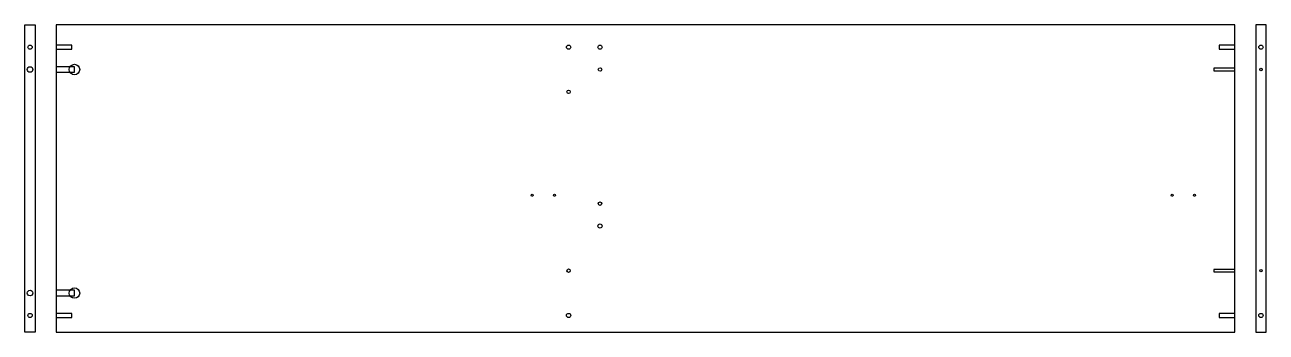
# Model space of a CAD drawing. Extents: x -45 to 1730, y 0 to 440.
import ezdxf

# ---------------------------------------------------------------- set-up
doc = ezdxf.new("R2010")
doc.units = 0
for name, color, linetype in [('FACE1', 7, 'CONTINUOUS'), ('FACE3', 7, 'CONTINUOUS'), ('LATOA', 7, 'CONTINUOUS'), ('LATOC', 7, 'CONTINUOUS'), ('LATOE10K50', 7, 'CONTINUOUS'), ('PANEL15K00', 7, 'CONTINUOUS'), ('VERTICA12K00', 7, 'CONTINUOUS'), ('VERTICA6K50', 7, 'CONTINUOUS')]:
    doc.layers.add(name, color=color, linetype=linetype)

msp = doc.modelspace()

# ---------------------------------------------------------------- linework, layer by layer
at = {"layer": 'FACE1', "color": 0}
msp.add_lwpolyline([(-30, 0), (-45, 0), (-45, 440), (-30, 440)], close=True, dxfattribs=at)
for centre, radius in [((-37.5, 408), 3), ((-37.5, 376), 4), ((-37.5, 56), 4), ((-37.5, 24), 3)]:
    msp.add_circle(centre, radius, dxfattribs=at)
at = {"layer": 'FACE3', "color": 0}
msp.add_lwpolyline([(1715, 0), (1730, 0), (1730, 440), (1715, 440)], close=True, dxfattribs=at)
for centre, radius in [((1722.5, 408), 3), ((1722.5, 376), 1.75), ((1722.5, 88), 1.75), ((1722.5, 24), 3)]:
    msp.add_circle(centre, radius, dxfattribs=at)
at = {"layer": 'LATOA', "color": 0}
for points in [[(0, 405), (22, 405), (22, 411), (0, 411)], [(0, 372), (26, 372), (26, 380), (0, 380)], [(0, 52), (26, 52), (26, 60), (0, 60)], [(0, 21), (22, 21), (22, 27), (0, 27)]]:
    msp.add_lwpolyline(points, close=True, dxfattribs=at)
at = {"layer": 'LATOC', "color": 0}
for points in [[(1685, 411), (1663, 411), (1663, 405), (1685, 405)], [(1685, 377.75), (1655, 377.75), (1655, 374.25), (1685, 374.25)], [(1685, 89.75), (1655, 89.75), (1655, 86.25), (1685, 86.25)], [(1685, 27), (1663, 27), (1663, 21), (1685, 21)]]:
    msp.add_lwpolyline(points, close=True, dxfattribs=at)
at = {"layer": 'LATOE10K50', "color": 0}
for centre, radius in [((777.5, 408), 3), ((777.5, 376), 2.5), ((732.5, 344), 2.5), ((680.5, 196), 1.5), ((712.5, 196), 1.5), ((1595.5, 196), 1.5), ((1627.5, 196), 1.5), ((777.5, 184), 2.5), ((777.5, 152), 3), ((732.5, 88), 2.5)]:
    msp.add_circle(centre, radius, dxfattribs=at)
at = {"layer": 'PANEL15K00', "color": 0}
msp.add_lwpolyline([(0, 0), (1685, 0), (1685, 440), (0, 440)], close=True, dxfattribs=at)
at = {"layer": 'VERTICA12K00', "color": 0}
for centre, radius in [((732.5, 408), 3), ((26, 376), 7.5), ((26, 56), 7.5), ((732.5, 24), 3)]:
    msp.add_circle(centre, radius, dxfattribs=at)
at = {"layer": 'VERTICA6K50', "color": 0}
for centre, radius in [((777.5, 408), 3), ((777.5, 376), 2.5), ((732.5, 344), 2.5), ((680.5, 196), 1.5), ((712.5, 196), 1.5), ((1595.5, 196), 1.5), ((1627.5, 196), 1.5), ((777.5, 184), 2.5), ((777.5, 152), 3), ((732.5, 88), 2.5)]:
    msp.add_circle(centre, radius, dxfattribs=at)

doc.saveas('drawing.dxf')
